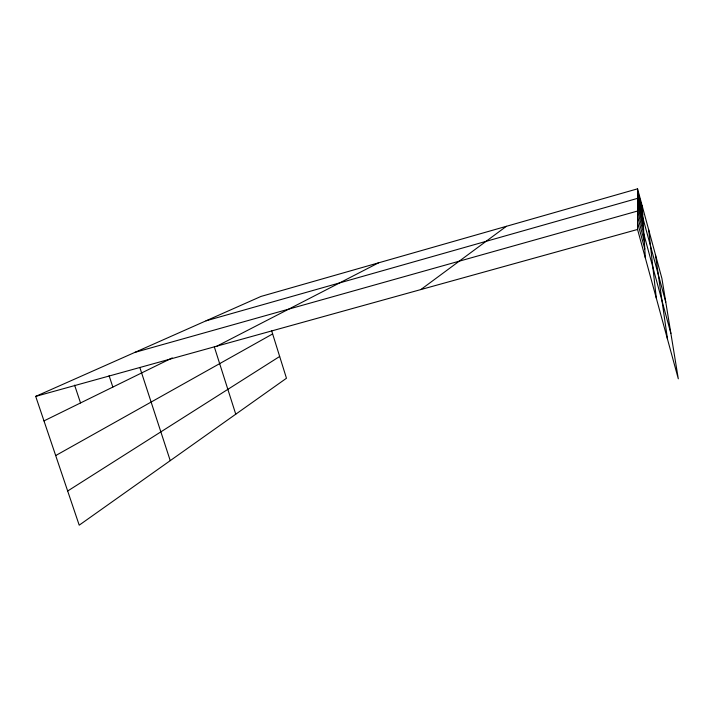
<?xml version="1.0" encoding="UTF-8"?>
<svg xmlns="http://www.w3.org/2000/svg" width="714" height="714" viewBox="0 0 714 714"><rect width="100%" height="100%" fill="white"/><g stroke="black" fill="none" stroke-linecap="round" stroke-linejoin="round"><path stroke-width="1.07" d="M420.823 289.581L506.404 226.302M67.669 491.009L279.665 356.473M55.692 455.559L272.632 333.938M216.985 346.111L378.545 262.85M43.982 420.903L172.235 357.91M271.659 330.796L286.466 378.25L79.209 525.174L35.7 396.386L260.94 296.453L637.557 188.826L661.905 278.442L678.3 378.813L637.566 229.462L637.557 188.826M206.034 320.818L637.557 198.349L665.76 302.067M134.901 352.377L637.557 211.041L670.892 333.465M35.7 396.386L637.566 229.462M74.595 385.141L80.539 402.946M109.099 375.689L112.848 387.077M139.944 367.808L170.244 460.637M214.334 346.906L235.754 414.2M637.557 190.95L642.341 208.559M637.557 193.235L642.52 211.487M637.557 195.69L642.707 214.637M637.557 202.116L643.207 222.884M637.557 206.319L643.537 228.275M637.557 216.378L644.314 241.171M637.557 222.465L644.787 248.972M655.425 254.595L667.51 339.248M648.714 229.908L656.3 298.149M642.172 205.828L645.331 257.933"/></g></svg>
